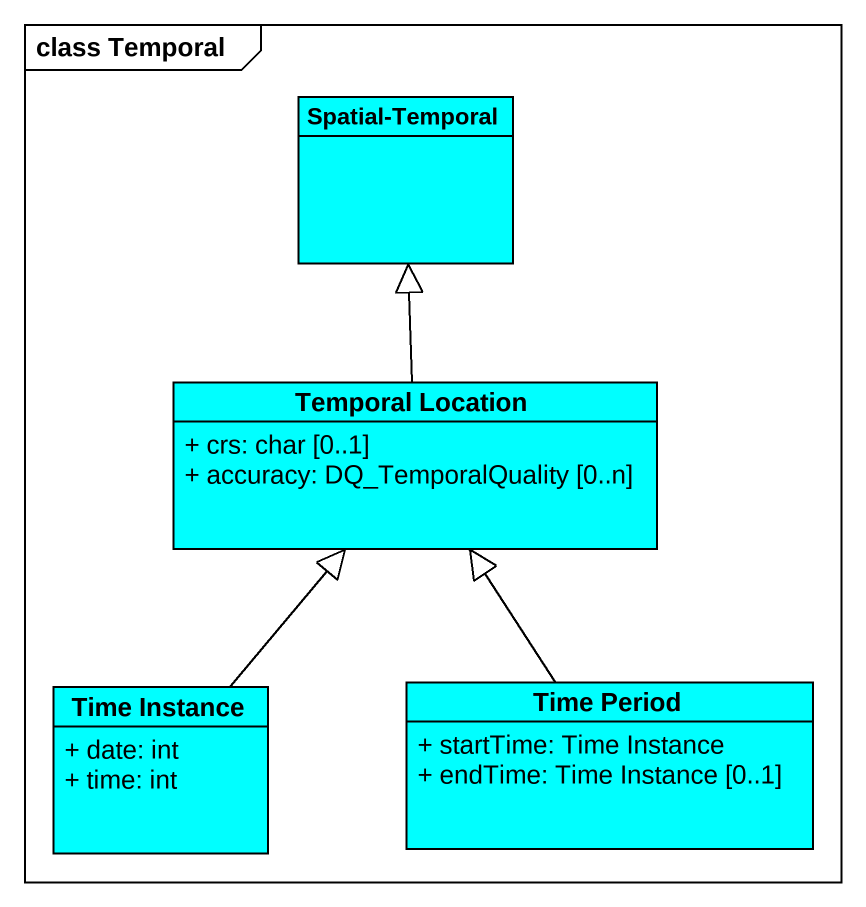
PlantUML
@startuml
mainframe class Temporal
hide circle
hide empty members
skinparam classAttributeIconSize 0
class "Spatial-Temporal" as Spatial_Temporal #00FFFF
class "Temporal Location" as Temporal_Location #00FFFF {
  + crs: char [0..1]
  + accuracy: DQ_TemporalQuality [0..n]
}
class "Time Instance" as Time_Instance #00FFFF {
  + date: int
  + time: int
}
class "Time Period" as Time_Period #00FFFF {
  + startTime: Time Instance
  + endTime: Time Instance [0..1]
}
Temporal_Location -up-|> Spatial_Temporal
Time_Instance -up-|> Temporal_Location
Time_Period -up-|> Temporal_Location
@enduml
